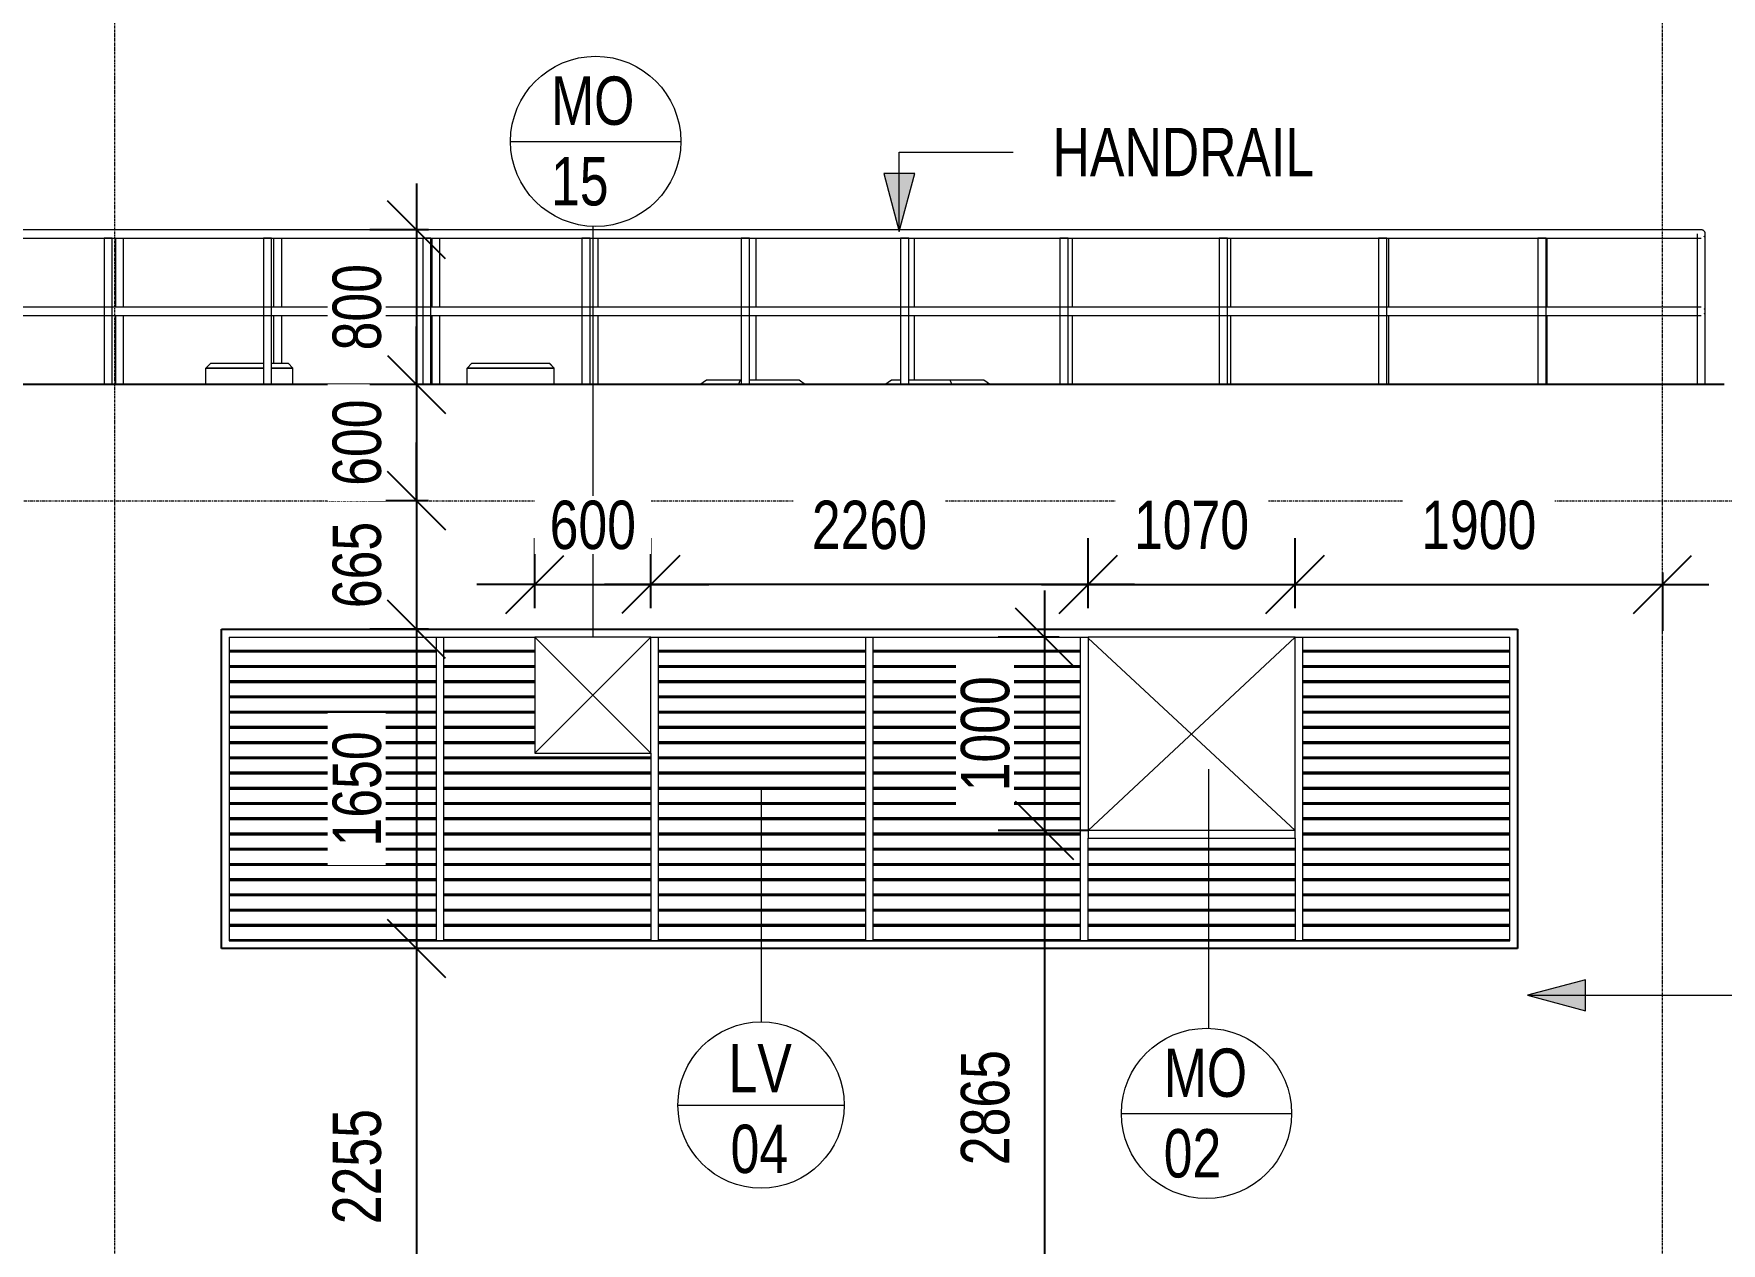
# Model space of a CAD drawing. Header units: millimetres. Extents: x -29259 to 87313, y -139821 to 46728.
# Drawn here: x 39629 to 48352, y -108752 to -102500 of the extents above; entities that cross this region are included whole.
import ezdxf

# ---------------------------------------------------------------- set-up
doc = ezdxf.new("R2010")
doc.units = ezdxf.units.MM
doc.linetypes.add('Centre', pattern=[31.75, 6.35, -4.7625, 15.875, -4.7625])
doc.linetypes.add('Grid Line', pattern=[22.225, 12.7, -3.175, 3.175, -3.175])
for name, color, linetype, lineweight in [('A-ANNO-DIMS', 211, 'Continuous', 9), ('A-DETL-THIN', 151, 'Continuous', 9), ('A-FLOR-HRAL', 11, 'Continuous', 9), ('A-FLOR-LEVL', 51, 'Continuous', 9), ('A-GLAZ', 151, 'Continuous', 9), ('A-GLAZ-IDEN', 152, 'Continuous', 9), ('A-WALL', 113, 'Continuous', 18), ('G-ANNO-TEXT', 231, 'Continuous', 9), ('S-COLS', 52, 'Continuous', 18), ('S-GRID', 8, 'Continuous', 9)]:
    doc.layers.add(name, color=color, linetype=linetype, lineweight=lineweight)
doc.styles.add('Century Gothic_1', font='GOTHIC.TTF', dxfattribs={"width": 0.8, "height": 250})
doc.styles.add('Century Gothic_2', font='GOTHIC.TTF', dxfattribs={"width": 0.8, "height": 300})
doc.dimstyles.new('Diagonal_-_2_5mm_Century_Gothic', dxfattribs={"dimscale": 304.8, "dimtxt": 261.042067, "dimasz": 0.984252, "dimexe": 0.787402, "dimexo": 0.492126, "dimgap": 0.574147, "dimtad": 1, "dimdec": 0, "dimzin": 0, "dimdsep": 46, "dimtxsty": 'Century Gothic_1', "dimblk1": 'OBLIQUE', "dimblk2": 'OBLIQUE', "dimsah": 1, "dimcen": 0.09, "dimdle": 0.787402, "dimazin": 0, "dimtfac": 1, "dimtdec": 4, "dimtix": 1, "dimtmove": 0, "dimatfit": 3, "dimfxl": 1, "dimtvp": 1, "dimtfill": 1, "dimtolj": 1, "dimtzin": 0, "dimarcsym": 2})

# ---------------------------------------------------------------- blocks, each defined once
blk = doc.blocks.new('Structural Columns 1 - Structural Columns 2-1277846-SOUTH FACADE')
at = {"layer": 'S-COLS', "color": 250, "lineweight": 9}
blk.add_line((8270.4, 13485), (8245.4, 13510), dxfattribs=at)
blk = doc.blocks.new('Structural Columns 2 - Structural Columns 2-1278073-SOUTH FACADE')
at = {"layer": 'S-COLS', "color": 250, "lineweight": 9}
for p, q in [((7820, 13485), (7845, 13510)), ((8270, 13485), (7820, 13485)), ((7845, 13510), (8245, 13510)), ((8270, 13485), (8245, 13510))]:
    blk.add_line(p, q, dxfattribs=at)
blk = doc.blocks.new('Structural Columns 4 - Structural Columns 2-1278091-SOUTH FACADE')
at = {"layer": 'S-COLS', "color": 250, "lineweight": 9}
for p, q in [((6470, 13485), (6495, 13510)), ((6767, 13485), (6470, 13485)), ((6495, 13510), (6767, 13510)), ((6809.2, 13510), (6895, 13510)), ((6920, 13485), (6809.3, 13485)), ((6920, 13485), (6895, 13510))]:
    blk.add_line(p, q, dxfattribs=at)
blk = doc.blocks.new('Structural Columns 6 - Structural Columns 2-1335456-SOUTH FACADE')
at = {"layer": 'S-COLS', "color": 250, "lineweight": 9}
for p, q in [((9023.7, 13400), (9057.9, 13425)), ((9057.9, 13425), (9232.9, 13425)), ((9223.7, 13400), (9232.9, 13425)), ((9232.9, 13425), (9237.6, 13425)), ((9280, 13425), (9536, 13425)), ((9536, 13425), (9570.2, 13400))]:
    blk.add_line(p, q, dxfattribs=at)
blk = doc.blocks.new('Structural Columns 7 - Structural Columns 2-1335564-SOUTH FACADE')
at = {"layer": 'S-COLS', "color": 250, "lineweight": 9}
for p, q in [((9979.8, 13400), (10014, 13425)), ((10014, 13425), (10061.2, 13425)), ((10103.5, 13425), (10317.1, 13425)), ((10317.1, 13425), (10492.1, 13425)), ((10326.3, 13400), (10317.1, 13425)), ((10492.1, 13425), (10526.3, 13400))]:
    blk.add_line(p, q, dxfattribs=at)
blk = doc.blocks.new('Roaster Building_ST_RVT2022_detached_rvt-2-SOUTH FACADE')
at = {"layer": 'S-COLS', "color": 250, "lineweight": 9}
for p, q in [((6470, 13485), (6767, 13485)), ((6470, 13400), (6470, 13485)), ((6809.3, 13485), (6920, 13485)), ((6920, 13400), (6920, 13485)), ((7820, 13485), (8270, 13485)), ((7820, 13400), (7820, 13485)), ((8270, 13400), (8270, 13485))]:
    blk.add_line(p, q, dxfattribs=at)
for name in ['Structural Columns 4 - Structural Columns 2-1278091-SOUTH FACADE', 'Structural Columns 2 - Structural Columns 2-1278073-SOUTH FACADE', 'Structural Columns 1 - Structural Columns 2-1277846-SOUTH FACADE', 'Structural Columns 6 - Structural Columns 2-1335456-SOUTH FACADE', 'Structural Columns 7 - Structural Columns 2-1335564-SOUTH FACADE']:
    blk.add_blockref(name, (0, 0), dxfattribs=at)
blk = doc.blocks.new('LTTS_Louver_6700x1000 mm - LTTS_Louver_6700x2200 mm-981991-SOUTH FACADE')
at = {"layer": 'A-GLAZ'}
for p, q in [((6590, 12095), (6590, 10525)), ((6590, 12095), (8170, 12095)), ((7660, 12095), (7700, 12095)), ((7660, 12095), (7660, 10525)), ((7700, 10525), (7700, 12095)), ((8770, 12095), (8810, 12095)), ((8770, 12095), (11030, 12095)), ((8810, 10525), (8810, 12095)), ((9880, 12095), (9920, 12095)), ((9880, 12095), (9880, 10525)), ((9920, 10525), (9920, 12095)), ((10990, 12095), (11030, 12095)), ((10990, 12095), (10990, 10525)), ((12100, 12095), (12140, 12095)), ((12100, 12095), (13210, 12095)), ((12140, 10525), (12140, 12095)), ((13210, 10525), (13210, 12095)), ((7660, 12025.7), (6590, 12025.7)), ((7660, 12020.7), (6590, 12020.7)), ((7660, 12016.3), (6590, 12016.3)), ((8170, 12025.7), (7700, 12025.7)), ((8170, 12020.7), (7700, 12020.7)), ((8170, 12016.3), (7700, 12016.3)), ((9880, 12025.7), (8810, 12025.7)), ((9880, 12020.7), (8810, 12020.7)), ((9880, 12016.3), (8810, 12016.3)), ((10990, 12025.7), (9920, 12025.7)), ((10990, 12020.7), (9920, 12020.7)), ((10990, 12016.3), (9920, 12016.3)), ((13210, 12025.7), (12140, 12025.7)), ((13210, 12020.7), (12140, 12020.7)), ((13210, 12016.3), (12140, 12016.3)), ((7660, 11947), (6590, 11947)), ((7660, 11942), (6590, 11942)), ((7660, 11937.6), (6590, 11937.6)), ((7660, 11868.3), (6590, 11868.3)), ((8170, 11947), (7700, 11947)), ((8170, 11942), (7700, 11942)), ((8170, 11937.6), (7700, 11937.6)), ((8170, 11868.3), (7700, 11868.3)), ((9880, 11947), (8810, 11947)), ((9880, 11942), (8810, 11942)), ((9880, 11937.6), (8810, 11937.6)), ((9880, 11868.3), (8810, 11868.3)), ((10990, 11947), (9920, 11947)), ((10990, 11942), (9920, 11942)), ((10990, 11937.6), (9920, 11937.6)), ((10990, 11868.3), (9920, 11868.3)), ((13210, 11947), (12140, 11947)), ((13210, 11942), (12140, 11942)), ((13210, 11937.6), (12140, 11937.6)), ((13210, 11868.3), (12140, 11868.3)), ((7660, 11863.3), (6590, 11863.3)), ((7660, 11858.8), (6590, 11858.8)), ((7660, 11789.6), (6590, 11789.6)), ((7660, 11784.6), (6590, 11784.6)), ((7660, 11780.1), (6590, 11780.1)), ((8170, 11863.3), (7700, 11863.3)), ((8170, 11858.8), (7700, 11858.8)), ((8170, 11789.6), (7700, 11789.6)), ((8170, 11784.6), (7700, 11784.6)), ((8170, 11780.1), (7700, 11780.1)), ((9880, 11863.3), (8810, 11863.3)), ((9880, 11858.8), (8810, 11858.8)), ((9880, 11789.6), (8810, 11789.6)), ((9880, 11784.6), (8810, 11784.6)), ((9880, 11780.1), (8810, 11780.1)), ((10990, 11863.3), (9920, 11863.3)), ((10990, 11858.8), (9920, 11858.8)), ((10990, 11789.6), (9920, 11789.6)), ((10990, 11784.6), (9920, 11784.6)), ((10990, 11780.1), (9920, 11780.1)), ((13210, 11863.3), (12140, 11863.3)), ((13210, 11858.8), (12140, 11858.8)), ((13210, 11789.6), (12140, 11789.6)), ((13210, 11784.6), (12140, 11784.6)), ((13210, 11780.1), (12140, 11780.1)), ((7660, 11710.8), (6590, 11710.8)), ((7660, 11705.8), (6590, 11705.8)), ((7660, 11701.4), (6590, 11701.4)), ((8170, 11710.8), (7700, 11710.8)), ((8170, 11705.8), (7700, 11705.8)), ((8170, 11701.4), (7700, 11701.4)), ((9880, 11710.8), (8810, 11710.8)), ((9880, 11705.8), (8810, 11705.8)), ((9880, 11701.4), (8810, 11701.4)), ((10990, 11710.8), (9920, 11710.8)), ((10990, 11705.8), (9920, 11705.8)), ((10990, 11701.4), (9920, 11701.4)), ((13210, 11710.8), (12140, 11710.8)), ((13210, 11705.8), (12140, 11705.8)), ((13210, 11701.4), (12140, 11701.4)), ((7660, 11632.1), (6590, 11632.1)), ((7660, 11627.1), (6590, 11627.1)), ((7660, 11622.7), (6590, 11622.7)), ((8170, 11632.1), (7700, 11632.1)), ((8170, 11627.1), (7700, 11627.1)), ((8170, 11622.7), (7700, 11622.7)), ((9880, 11632.1), (8810, 11632.1)), ((9880, 11627.1), (8810, 11627.1)), ((9880, 11622.7), (8810, 11622.7)), ((10990, 11632.1), (9920, 11632.1)), ((10990, 11627.1), (9920, 11627.1)), ((10990, 11622.7), (9920, 11622.7)), ((13210, 11632.1), (12140, 11632.1)), ((13210, 11627.1), (12140, 11627.1)), ((13210, 11622.7), (12140, 11622.7)), ((7660, 11553.4), (6590, 11553.4)), ((7660, 11548.4), (6590, 11548.4)), ((7660, 11543.9), (6590, 11543.9)), ((8170, 11553.4), (7700, 11553.4)), ((8170, 11548.4), (7700, 11548.4)), ((8170, 11543.9), (7700, 11543.9)), ((9880, 11553.4), (8810, 11553.4)), ((9880, 11548.4), (8810, 11548.4)), ((9880, 11543.9), (8810, 11543.9)), ((10990, 11553.4), (9920, 11553.4)), ((10990, 11548.4), (9920, 11548.4)), ((10990, 11543.9), (9920, 11543.9)), ((13210, 11553.4), (12140, 11553.4)), ((13210, 11548.4), (12140, 11548.4)), ((13210, 11543.9), (12140, 11543.9)), ((7660, 11474.7), (6590, 11474.7)), ((7660, 11469.7), (6590, 11469.7)), ((7660, 11465.2), (6590, 11465.2)), ((8770, 11474.7), (7700, 11474.7)), ((8770, 11469.7), (7700, 11469.7)), ((8770, 11465.2), (7700, 11465.2)), ((8770, 11495), (8770, 10525)), ((9880, 11474.7), (8810, 11474.7)), ((9880, 11469.7), (8810, 11469.7)), ((9880, 11465.2), (8810, 11465.2)), ((10990, 11474.7), (9920, 11474.7)), ((10990, 11469.7), (9920, 11469.7)), ((10990, 11465.2), (9920, 11465.2)), ((13210, 11474.7), (12140, 11474.7)), ((13210, 11469.7), (12140, 11469.7)), ((13210, 11465.2), (12140, 11465.2)), ((7660, 11395.9), (6590, 11395.9)), ((7660, 11390.9), (6590, 11390.9)), ((7660, 11386.5), (6590, 11386.5)), ((8770, 11395.9), (7700, 11395.9)), ((8770, 11390.9), (7700, 11390.9)), ((8770, 11386.5), (7700, 11386.5)), ((9880, 11395.9), (8810, 11395.9)), ((9880, 11390.9), (8810, 11390.9)), ((9880, 11386.5), (8810, 11386.5)), ((10990, 11395.9), (9920, 11395.9)), ((10990, 11390.9), (9920, 11390.9)), ((10990, 11386.5), (9920, 11386.5)), ((13210, 11395.9), (12140, 11395.9)), ((13210, 11390.9), (12140, 11390.9)), ((13210, 11386.5), (12140, 11386.5)), ((7660, 11317.2), (6590, 11317.2)), ((7660, 11312.2), (6590, 11312.2)), ((7660, 11307.8), (6590, 11307.8)), ((8770, 11317.2), (7700, 11317.2)), ((8770, 11312.2), (7700, 11312.2)), ((8770, 11307.8), (7700, 11307.8)), ((9880, 11317.2), (8810, 11317.2)), ((9880, 11312.2), (8810, 11312.2)), ((9880, 11307.8), (8810, 11307.8)), ((10990, 11317.2), (9920, 11317.2)), ((10990, 11312.2), (9920, 11312.2)), ((10990, 11307.8), (9920, 11307.8)), ((13210, 11317.2), (12140, 11317.2)), ((13210, 11312.2), (12140, 11312.2)), ((13210, 11307.8), (12140, 11307.8)), ((7660, 11238.5), (6590, 11238.5)), ((7660, 11233.5), (6590, 11233.5)), ((7660, 11229.1), (6590, 11229.1)), ((8770, 11238.5), (7700, 11238.5)), ((8770, 11233.5), (7700, 11233.5)), ((8770, 11229.1), (7700, 11229.1)), ((9880, 11238.5), (8810, 11238.5)), ((9880, 11233.5), (8810, 11233.5)), ((9880, 11229.1), (8810, 11229.1)), ((10990, 11238.5), (9920, 11238.5)), ((10990, 11233.5), (9920, 11233.5)), ((10990, 11229.1), (9920, 11229.1)), ((13210, 11238.5), (12140, 11238.5)), ((13210, 11233.5), (12140, 11233.5)), ((13210, 11229.1), (12140, 11229.1)), ((7660, 11159.8), (6590, 11159.8)), ((7660, 11154.8), (6590, 11154.8)), ((7660, 11150.3), (6590, 11150.3)), ((7660, 11081.1), (6590, 11081.1)), ((8770, 11159.8), (7700, 11159.8)), ((8770, 11154.8), (7700, 11154.8)), ((8770, 11150.3), (7700, 11150.3)), ((8770, 11081.1), (7700, 11081.1)), ((9880, 11159.8), (8810, 11159.8)), ((9880, 11154.8), (8810, 11154.8)), ((9880, 11150.3), (8810, 11150.3)), ((9880, 11081.1), (8810, 11081.1)), ((10990, 11159.8), (9920, 11159.8)), ((10990, 11154.8), (9920, 11154.8)), ((10990, 11150.3), (9920, 11150.3)), ((10990, 11081.1), (9920, 11081.1)), ((13210, 11159.8), (12140, 11159.8)), ((13210, 11154.8), (12140, 11154.8)), ((13210, 11150.3), (12140, 11150.3)), ((13210, 11081.1), (12140, 11081.1)), ((7660, 11076.1), (6590, 11076.1)), ((7660, 11071.6), (6590, 11071.6)), ((7660, 11002.3), (6590, 11002.3)), ((7660, 10997.3), (6590, 10997.3)), ((7660, 10992.9), (6590, 10992.9)), ((8770, 11076.1), (7700, 11076.1)), ((8770, 11071.6), (7700, 11071.6)), ((8770, 11002.3), (7700, 11002.3)), ((8770, 10997.3), (7700, 10997.3)), ((8770, 10992.9), (7700, 10992.9)), ((9880, 11076.1), (8810, 11076.1)), ((9880, 11071.6), (8810, 11071.6)), ((9880, 11002.3), (8810, 11002.3)), ((9880, 10997.3), (8810, 10997.3)), ((9880, 10992.9), (8810, 10992.9)), ((10990, 11076.1), (9920, 11076.1)), ((10990, 11071.6), (9920, 11071.6)), ((10990, 11002.3), (9920, 11002.3)), ((10990, 10997.3), (9920, 10997.3)), ((10990, 10992.9), (9920, 10992.9)), ((11030, 10525), (11030, 11055)), ((12100, 11002.3), (11030, 11002.3)), ((12100, 10997.3), (11030, 10997.3)), ((12100, 10992.9), (11030, 10992.9)), ((12100, 11055), (12100, 10525)), ((13210, 11076.1), (12140, 11076.1)), ((13210, 11071.6), (12140, 11071.6)), ((13210, 11002.3), (12140, 11002.3)), ((13210, 10997.3), (12140, 10997.3)), ((13210, 10992.9), (12140, 10992.9)), ((7660, 10923.6), (6590, 10923.6)), ((7660, 10918.6), (6590, 10918.6)), ((7660, 10914.2), (6590, 10914.2)), ((8770, 10923.6), (7700, 10923.6)), ((8770, 10918.6), (7700, 10918.6)), ((8770, 10914.2), (7700, 10914.2)), ((9880, 10923.6), (8810, 10923.6)), ((9880, 10918.6), (8810, 10918.6)), ((9880, 10914.2), (8810, 10914.2)), ((10990, 10923.6), (9920, 10923.6)), ((10990, 10918.6), (9920, 10918.6)), ((10990, 10914.2), (9920, 10914.2)), ((12100, 10923.6), (11030, 10923.6)), ((12100, 10918.6), (11030, 10918.6)), ((12100, 10914.2), (11030, 10914.2)), ((13210, 10923.6), (12140, 10923.6)), ((13210, 10918.6), (12140, 10918.6)), ((13210, 10914.2), (12140, 10914.2)), ((7660, 10844.9), (6590, 10844.9)), ((7660, 10839.9), (6590, 10839.9)), ((7660, 10835.4), (6590, 10835.4)), ((8770, 10844.9), (7700, 10844.9)), ((8770, 10839.9), (7700, 10839.9)), ((8770, 10835.4), (7700, 10835.4)), ((9880, 10844.9), (8810, 10844.9)), ((9880, 10839.9), (8810, 10839.9)), ((9880, 10835.4), (8810, 10835.4)), ((10990, 10844.9), (9920, 10844.9)), ((10990, 10839.9), (9920, 10839.9)), ((10990, 10835.4), (9920, 10835.4)), ((12100, 10844.9), (11030, 10844.9)), ((12100, 10839.9), (11030, 10839.9)), ((12100, 10835.4), (11030, 10835.4)), ((13210, 10844.9), (12140, 10844.9)), ((13210, 10839.9), (12140, 10839.9)), ((13210, 10835.4), (12140, 10835.4)), ((7660, 10766.2), (6590, 10766.2)), ((7660, 10761.2), (6590, 10761.2)), ((7660, 10756.7), (6590, 10756.7)), ((8770, 10766.2), (7700, 10766.2)), ((8770, 10761.2), (7700, 10761.2)), ((8770, 10756.7), (7700, 10756.7)), ((9880, 10766.2), (8810, 10766.2)), ((9880, 10761.2), (8810, 10761.2)), ((9880, 10756.7), (8810, 10756.7)), ((10990, 10766.2), (9920, 10766.2)), ((10990, 10761.2), (9920, 10761.2)), ((10990, 10756.7), (9920, 10756.7)), ((12100, 10766.2), (11030, 10766.2)), ((12100, 10761.2), (11030, 10761.2)), ((12100, 10756.7), (11030, 10756.7)), ((13210, 10766.2), (12140, 10766.2)), ((13210, 10761.2), (12140, 10761.2)), ((13210, 10756.7), (12140, 10756.7)), ((7660, 10687.4), (6590, 10687.4)), ((7660, 10682.4), (6590, 10682.4)), ((7660, 10678), (6590, 10678)), ((8770, 10687.4), (7700, 10687.4)), ((8770, 10682.4), (7700, 10682.4)), ((8770, 10678), (7700, 10678)), ((9880, 10687.4), (8810, 10687.4)), ((9880, 10682.4), (8810, 10682.4)), ((9880, 10678), (8810, 10678)), ((10990, 10687.4), (9920, 10687.4)), ((10990, 10682.4), (9920, 10682.4)), ((10990, 10678), (9920, 10678)), ((12100, 10687.4), (11030, 10687.4)), ((12100, 10682.4), (11030, 10682.4)), ((12100, 10678), (11030, 10678)), ((13210, 10687.4), (12140, 10687.4)), ((13210, 10682.4), (12140, 10682.4)), ((13210, 10678), (12140, 10678)), ((7660, 10608.7), (6590, 10608.7)), ((7660, 10603.7), (6590, 10603.7)), ((7660, 10599.3), (6590, 10599.3)), ((8770, 10608.7), (7700, 10608.7)), ((8770, 10603.7), (7700, 10603.7)), ((8770, 10599.3), (7700, 10599.3)), ((9880, 10608.7), (8810, 10608.7)), ((9880, 10603.7), (8810, 10603.7)), ((9880, 10599.3), (8810, 10599.3)), ((10990, 10608.7), (9920, 10608.7)), ((10990, 10603.7), (9920, 10603.7)), ((10990, 10599.3), (9920, 10599.3)), ((12100, 10608.7), (11030, 10608.7)), ((12100, 10603.7), (11030, 10603.7)), ((12100, 10599.3), (11030, 10599.3)), ((13210, 10608.7), (12140, 10608.7)), ((13210, 10603.7), (12140, 10603.7)), ((13210, 10599.3), (12140, 10599.3)), ((7660, 10530), (6590, 10530)), ((6590, 10525), (13210, 10525)), ((7700, 10525), (7660, 10525)), ((8770, 10530), (7700, 10530)), ((8810, 10525), (8770, 10525)), ((9880, 10530), (8810, 10530)), ((9920, 10525), (9880, 10525)), ((10990, 10530), (9920, 10530)), ((11030, 10525), (10990, 10525)), ((12100, 10530), (11030, 10530)), ((12140, 10525), (12100, 10525)), ((13210, 10530), (12140, 10530))]:
    blk.add_line(p, q, dxfattribs=at)
blk = doc.blocks.new('Railing - 42_4-899832-SOUTH FACADE')
at = {"layer": 'A-FLOR-HRAL'}
for p, q in [((13355.3, 14157.6), (13355.3, 13400)), ((13376.5, 14157.6), (13355.3, 14157.6)), ((13397.7, 14157.6), (13376.5, 14157.6)), ((13397.7, 13400), (13397.7, 14157.6))]:
    blk.add_line(p, q, dxfattribs=at)
blk = doc.blocks.new('Railing - Dia 42_4mm-899830-SOUTH FACADE')
at = {"layer": 'A-FLOR-HRAL'}
for p, q in [((14178.8, 14178.8), (14178.8, 13400.2)), ((14221.2, 13400.2), (14221.2, 14178.8))]:
    blk.add_line(p, q, dxfattribs=at)
blk = doc.blocks.new('Railing - Railing-893118-SOUTH FACADE')
at = {"layer": 'A-FLOR-HRAL'}
for p, q in [((14200, 13800), (200, 13800)), ((200, 13757.6), (14200, 13757.6))]:
    blk.add_line(p, q, dxfattribs=at)
for points, knots in [([(14221.2, 13778.8), (14221.2, 13780.7), (14220.8, 13783.4), (14219.6, 13786.9), (14218.4, 13789.4), (14217.1, 13791.4), (14215.9, 13792.8), (14215.3, 13793.5), (14215, 13793.8)], [0, 0, 0, 0, 0.0833333, 0.125, 0.1666667, 0.2083333, 0.2291667, 0.25, 0.25, 0.25, 0.25]), ([(14215, 13763.8), (14215.3, 13764.1), (14215.9, 13764.8), (14217.1, 13766.2), (14218.4, 13768.2), (14219.6, 13770.7), (14220.8, 13774.2), (14221.2, 13776.9), (14221.2, 13778.8)], [0.75, 0.75, 0.75, 0.75, 0.7708333, 0.7916667, 0.8333333, 0.875, 0.9166667, 1, 1, 1, 1])]:
    blk.add_open_spline(points, degree=3, knots=knots, dxfattribs=at)
for name, p in [('Railing - 42_4-899832-SOUTH FACADE', (-7411.8, 0)), ('Railing - 42_4-899832-SOUTH FACADE', (-6588.2, 0)), ('Railing - 42_4-899832-SOUTH FACADE', (-5764.7, 0)), ('Railing - 42_4-899832-SOUTH FACADE', (-4941.2, 0)), ('Railing - 42_4-899832-SOUTH FACADE', (-4117.6, 0)), ('Railing - 42_4-899832-SOUTH FACADE', (-3294.1, 0)), ('Railing - 42_4-899832-SOUTH FACADE', (-2470.6, 0)), ('Railing - 42_4-899832-SOUTH FACADE', (-1647.1, 0)), ('Railing - 42_4-899832-SOUTH FACADE', (-823.5, 0)), ('Railing - 42_4-899832-SOUTH FACADE', (0, 0)), ('Railing - Dia 42_4mm-899830-SOUTH FACADE', (0, 0))]:
    blk.add_blockref(name, p)
blk = doc.blocks.new('Top Rail Type - Top Rail_Internal_-893323-SOUTH FACADE')
at = {"layer": 'A-FLOR-HRAL'}
for p, q in [((14200, 14200), (200, 14200)), ((200, 14157.6), (14200, 14157.6))]:
    blk.add_line(p, q, dxfattribs=at)
for points, knots in [([(14221.2, 14178.8), (14221.2, 14180.7), (14220.8, 14183.4), (14219.6, 14186.9), (14218.4, 14189.4), (14217.1, 14191.4), (14215.9, 14192.8), (14214.7, 14194.1), (14212.9, 14195.7), (14211, 14197), (14209.4, 14197.8), (14208.1, 14198.4), (14206.8, 14198.9), (14205.5, 14199.3), (14204.1, 14199.6), (14202.8, 14199.8), (14201.4, 14200), (14200.5, 14200), (14200, 14200)], [0, 0, 0, 0, 0.0833333, 0.125, 0.1666667, 0.2083333, 0.2291667, 0.25, 0.2916667, 0.3333333, 0.3541667, 0.375, 0.3958333, 0.4166667, 0.4375, 0.4583333, 0.4791667, 0.5, 0.5, 0.5, 0.5]), ([(14215, 14163.8), (14215.3, 14164.1), (14215.9, 14164.8), (14217.1, 14166.2), (14218.4, 14168.2), (14219.6, 14170.7), (14220.8, 14174.2), (14221.2, 14176.9), (14221.2, 14178.8)], [0.75, 0.75, 0.75, 0.75, 0.7708333, 0.7916667, 0.8333333, 0.875, 0.9166667, 1, 1, 1, 1])]:
    blk.add_open_spline(points, degree=3, knots=knots, dxfattribs=at)
blk = doc.blocks.new('Railing - 42_4-V33-SOUTH FACADE')
at = {"layer": 'A-FLOR-HRAL'}
for p, q in [((13403.6, 13800), (13403.6, 14157.6)), ((13403.6, 13400), (13403.6, 13757.6))]:
    blk.add_line(p, q, dxfattribs=at)
blk = doc.blocks.new('Railing - 42_4-V34-SOUTH FACADE')
at = {"layer": 'A-FLOR-HRAL'}
for p, q in [((12585.9, 13799.9), (12585.9, 14157.6)), ((12585.9, 13400), (12585.9, 13757.7))]:
    blk.add_line(p, q, dxfattribs=at)
blk = doc.blocks.new('Railing - 42_4-V35-SOUTH FACADE')
at = {"layer": 'A-FLOR-HRAL'}
for p, q in [((11768.3, 13799.9), (11768.3, 14157.6)), ((11768.3, 13400), (11768.3, 13757.7))]:
    blk.add_line(p, q, dxfattribs=at)
blk = doc.blocks.new('Railing - 42_4-V36-SOUTH FACADE')
at = {"layer": 'A-FLOR-HRAL'}
for p, q in [((10950.6, 13799.8), (10950.6, 14157.6)), ((10950.6, 13400), (10950.6, 13757.8))]:
    blk.add_line(p, q, dxfattribs=at)
blk = doc.blocks.new('Railing - 42_4-V37-SOUTH FACADE')
at = {"layer": 'A-FLOR-HRAL'}
for p, q in [((10133, 13799.8), (10133, 14157.6)), ((10133, 13425), (10133, 13757.8))]:
    blk.add_line(p, q, dxfattribs=at)
blk = doc.blocks.new('Railing - 42_4-V38-SOUTH FACADE')
at = {"layer": 'A-FLOR-HRAL'}
for p, q in [((9315.3, 13800), (9315.3, 14157.6)), ((9315.3, 13425), (9315.3, 13757.6))]:
    blk.add_line(p, q, dxfattribs=at)
blk = doc.blocks.new('Railing - 42_4-V39-SOUTH FACADE')
at = {"layer": 'A-FLOR-HRAL'}
for p, q in [((8497.7, 13800), (8497.7, 14157.6)), ((8497.7, 13400), (8497.7, 13757.6))]:
    blk.add_line(p, q, dxfattribs=at)
blk = doc.blocks.new('Railing - 42_4-V40-SOUTH FACADE')
at = {"layer": 'A-FLOR-HRAL'}
for p, q in [((7637.6, 14157.6), (7637.6, 13800)), ((7680, 13800), (7680, 14157.6)), ((7637.6, 13757.6), (7637.6, 13400)), ((7680, 13400), (7680, 13757.6))]:
    blk.add_line(p, q, dxfattribs=at)
blk = doc.blocks.new('Railing - 42_4-V41-SOUTH FACADE')
at = {"layer": 'A-FLOR-HRAL'}
for p, q in [((6820, 14157.6), (6820, 13800)), ((6862.4, 13800), (6862.4, 14157.6)), ((6820, 13757.6), (6820, 13510)), ((6862.4, 13510), (6862.4, 13757.6))]:
    blk.add_line(p, q, dxfattribs=at)
blk = doc.blocks.new('Railing - Railing-906723-SOUTH FACADE')
for name, p in [('Railing - 42_4-V40-SOUTH FACADE', (-1635.3, 0)), ('Railing - 42_4-V41-SOUTH FACADE', (0, 0)), ('Railing - 42_4-V40-SOUTH FACADE', (0, 0)), ('Railing - 42_4-V39-SOUTH FACADE', (0, 0)), ('Railing - 42_4-V38-SOUTH FACADE', (0, 0)), ('Railing - 42_4-V37-SOUTH FACADE', (0, 0)), ('Railing - 42_4-V36-SOUTH FACADE', (0, 0)), ('Railing - 42_4-V35-SOUTH FACADE', (0, 0)), ('Railing - 42_4-V34-SOUTH FACADE', (0, 0)), ('Railing - 42_4-V33-SOUTH FACADE', (0, 0))]:
    blk.add_blockref(name, p)
blk = doc.blocks.new('_Oblique')
at = {"color": 0, "linetype": 'ByBlock', "lineweight": -2}
blk.add_line((-0.5, -0.5), (0.5, 0.5), dxfattribs=at)
blk = doc.blocks.new('*D1163')
at = {"layer": 'A-ANNO-DIMS', "color": 0, "lineweight": -2, "transparency": 16777216}
for p, q in [((41606.5, -104913.4), (41606.5, -104613.4)), ((41668.6, -104913.4), (41366.5, -104913.4)), ((41606.5, -104913.4), (41606.5, -105578.4)), ((41668.6, -105578.4), (41366.5, -105578.4)), ((41606.5, -105578.4), (41606.5, -105878.4))]:
    blk.add_line(p, q, dxfattribs=at)
at = {"layer": 'Defpoints', "color": 0, "transparency": 16777216}
for p in [(41818.6, -104913.4), (41606.5, -105578.4), (41818.6, -105578.4)]:
    blk.add_point(p, dxfattribs=at)
at = {"layer": 'A-ANNO-DIMS', "color": 0, "lineweight": -2, "transparency": 16777216, "xscale": 299.9999999999999, "yscale": 299.9999999999999, "zscale": 299.9999999999999}
for p, rotation in [((41606.5, -104913.4), 270), ((41606.5, -105578.4), 90)]:
    blk.add_blockref('_Oblique', p, dxfattribs=dict(at, rotation=rotation))
at = {"layer": 'A-ANNO-DIMS', "color": 0, "transparency": 16777216, "insert": (41300.2, -105245.9), "char_height": 250, "width": 551.918, "attachment_point": 5, "rotation": 90, "style": 'Century Gothic_1', "bg_fill": 3, "box_fill_scale": 1.1, "bg_fill_color": 256, "bg_fill_true_color": 13158600, "bg_fill_transparency": 0}
blk.add_mtext('\\A1;665', dxfattribs=at)
blk = doc.blocks.new('*D1164')
at = {"layer": 'A-ANNO-DIMS', "color": 0, "lineweight": -2, "transparency": 16777216}
for p, q in [((41606.5, -105338.4), (41606.5, -107468.4)), ((41668.6, -105578.4), (41366.5, -105578.4)), ((41668.6, -107228.4), (41366.5, -107228.4))]:
    blk.add_line(p, q, dxfattribs=at)
at = {"layer": 'Defpoints', "color": 0, "transparency": 16777216}
for p in [(41818.6, -105578.4), (41606.5, -107228.4), (41818.6, -107228.4)]:
    blk.add_point(p, dxfattribs=at)
at = {"layer": 'A-ANNO-DIMS', "color": 0, "lineweight": -2, "transparency": 16777216, "xscale": 299.9999999999999, "yscale": 299.9999999999999, "zscale": 299.9999999999999}
for p, rotation in [((41606.5, -105578.4), 90), ((41606.5, -107228.4), 270)]:
    blk.add_blockref('_Oblique', p, dxfattribs=dict(at, rotation=rotation))
at = {"layer": 'A-ANNO-DIMS', "color": 0, "transparency": 16777216, "insert": (41300.2, -106403.4), "char_height": 250, "width": 735.89, "attachment_point": 5, "rotation": 90, "style": 'Century Gothic_1', "bg_fill": 3, "box_fill_scale": 1.1, "bg_fill_color": 256, "bg_fill_true_color": 13158600, "bg_fill_transparency": 0}
blk.add_mtext('\\A1;1650', dxfattribs=at)
blk = doc.blocks.new('*D1165')
at = {"layer": 'A-ANNO-DIMS', "color": 0, "lineweight": -2, "transparency": 16777216}
for p, q in [((41606.5, -106988.4), (41606.5, -109723.4)), ((41668.6, -107228.4), (41366.5, -107228.4)), ((41668.6, -109483.4), (41366.5, -109483.4))]:
    blk.add_line(p, q, dxfattribs=at)
at = {"layer": 'Defpoints', "color": 0, "transparency": 16777216}
for p in [(41818.6, -107228.4), (41606.5, -109483.4), (41818.6, -109483.4)]:
    blk.add_point(p, dxfattribs=at)
at = {"layer": 'A-ANNO-DIMS', "color": 0, "lineweight": -2, "transparency": 16777216, "xscale": 299.9999999999999, "yscale": 299.9999999999999, "zscale": 299.9999999999999}
for p, rotation in [((41606.5, -107228.4), 90), ((41606.5, -109483.4), 270)]:
    blk.add_blockref('_Oblique', p, dxfattribs=dict(at, rotation=rotation))
at = {"layer": 'A-ANNO-DIMS', "color": 0, "transparency": 16777216, "insert": (41300.2, -108355.9), "char_height": 250, "width": 735.89, "attachment_point": 5, "rotation": 90, "style": 'Century Gothic_1', "bg_fill": 3, "box_fill_scale": 1.1, "bg_fill_color": 256, "bg_fill_true_color": 13158600, "bg_fill_transparency": 0}
blk.add_mtext('\\A1;2255', dxfattribs=at)
blk = doc.blocks.new('*D1174')
at = {"layer": 'A-ANNO-DIMS', "color": 0, "lineweight": -2, "transparency": 16777216}
for p, q in [((44854.4, -106378.4), (44854.4, -109723.4)), ((45081.3, -106618.4), (44614.4, -106618.4)), ((44916.5, -109483.4), (44614.4, -109483.4))]:
    blk.add_line(p, q, dxfattribs=at)
at = {"layer": 'Defpoints', "color": 0, "transparency": 16777216}
for p in [(45231.3, -106618.4), (44854.4, -109483.4), (45066.5, -109483.4)]:
    blk.add_point(p, dxfattribs=at)
at = {"layer": 'A-ANNO-DIMS', "color": 0, "lineweight": -2, "transparency": 16777216, "xscale": 299.9999999999999, "yscale": 299.9999999999999, "zscale": 299.9999999999999}
for p, rotation in [((44854.4, -106618.4), 90), ((44854.4, -109483.4), 270)]:
    blk.add_blockref('_Oblique', p, dxfattribs=dict(at, rotation=rotation))
at = {"layer": 'A-ANNO-DIMS', "color": 0, "transparency": 16777216, "insert": (44548.1, -108050.9), "char_height": 250, "width": 735.89, "attachment_point": 5, "rotation": 90, "style": 'Century Gothic_1', "bg_fill": 3, "box_fill_scale": 1.1, "bg_fill_color": 256, "bg_fill_true_color": 13158600, "bg_fill_transparency": 0}
blk.add_mtext('\\A1;2865', dxfattribs=at)
blk = doc.blocks.new('*D1181')
at = {"layer": 'A-ANNO-DIMS', "color": 0, "lineweight": -2, "transparency": 16777216}
for p, q in [((44854.4, -105378.4), (44854.4, -106858.4)), ((44928.6, -105618.4), (44614.4, -105618.4)), ((44928.6, -106618.4), (44614.4, -106618.4))]:
    blk.add_line(p, q, dxfattribs=at)
at = {"layer": 'Defpoints', "color": 0, "transparency": 16777216}
for p in [(45078.6, -105618.4), (44854.4, -106618.4), (45078.6, -106618.4)]:
    blk.add_point(p, dxfattribs=at)
at = {"layer": 'A-ANNO-DIMS', "color": 0, "lineweight": -2, "transparency": 16777216, "xscale": 299.9999999999999, "yscale": 299.9999999999999, "zscale": 299.9999999999999}
for p, rotation in [((44854.4, -105618.4), 90), ((44854.4, -106618.4), 270)]:
    blk.add_blockref('_Oblique', p, dxfattribs=dict(at, rotation=rotation))
at = {"layer": 'A-ANNO-DIMS', "color": 0, "transparency": 16777216, "insert": (44548.1, -106118.4), "char_height": 250, "width": 735.89, "attachment_point": 5, "rotation": 90, "style": 'Century Gothic_1', "bg_fill": 3, "box_fill_scale": 1.1, "bg_fill_color": 256, "bg_fill_true_color": 13158600, "bg_fill_transparency": 0}
blk.add_mtext('\\A1;1000', dxfattribs=at)
blk = doc.blocks.new('LTTS_A1_WINDOW TAG - LTTS_A1_WINDOW TAG-803410-SOUTH FACADE')
at = {"layer": 'A-GLAZ-IDEN'}
blk.add_line((12859, 3990), (13719, 3990), dxfattribs=at)
blk.add_circle((13289, 3990), 430, dxfattribs=at)
blk = doc.blocks.new('*D1201')
at = {"layer": 'A-ANNO-DIMS', "color": 0, "lineweight": -2, "transparency": 16777216}
for p, q in [((41606.5, -104313.4), (41606.5, -104013.4)), ((41668.6, -104313.4), (41366.5, -104313.4)), ((41606.5, -104313.4), (41606.5, -104913.4)), ((41668.6, -104913.4), (41366.5, -104913.4)), ((41606.5, -104913.4), (41606.5, -105213.4))]:
    blk.add_line(p, q, dxfattribs=at)
at = {"layer": 'Defpoints', "color": 0, "transparency": 16777216}
for p in [(41818.6, -104313.4), (41606.5, -104913.4), (41818.6, -104913.4)]:
    blk.add_point(p, dxfattribs=at)
at = {"layer": 'A-ANNO-DIMS', "color": 0, "lineweight": -2, "transparency": 16777216, "xscale": 299.9999999999999, "yscale": 299.9999999999999, "zscale": 299.9999999999999}
for p, rotation in [((41606.5, -104313.4), 270), ((41606.5, -104913.4), 90)]:
    blk.add_blockref('_Oblique', p, dxfattribs=dict(at, rotation=rotation))
at = {"layer": 'A-ANNO-DIMS', "color": 0, "transparency": 16777216, "insert": (41300.2, -104613.4), "char_height": 250, "width": 551.918, "attachment_point": 5, "rotation": 90, "style": 'Century Gothic_1', "bg_fill": 3, "box_fill_scale": 1.1, "bg_fill_color": 256, "bg_fill_true_color": 13158600, "bg_fill_transparency": 0}
blk.add_mtext('\\A1;600', dxfattribs=at)
blk = doc.blocks.new('*D1202')
at = {"layer": 'A-ANNO-DIMS', "color": 0, "lineweight": -2, "transparency": 16777216}
for p, q in [((41606.5, -103273.4), (41606.5, -104553.4)), ((41668.6, -103513.4), (41366.5, -103513.4)), ((41668.6, -104313.4), (41366.5, -104313.4))]:
    blk.add_line(p, q, dxfattribs=at)
at = {"layer": 'Defpoints', "color": 0, "transparency": 16777216}
for p in [(41818.6, -103513.4), (41606.5, -104313.4), (41818.6, -104313.4)]:
    blk.add_point(p, dxfattribs=at)
at = {"layer": 'A-ANNO-DIMS', "color": 0, "lineweight": -2, "transparency": 16777216, "xscale": 299.9999999999999, "yscale": 299.9999999999999, "zscale": 299.9999999999999}
for p, rotation in [((41606.5, -103513.4), 90), ((41606.5, -104313.4), 270)]:
    blk.add_blockref('_Oblique', p, dxfattribs=dict(at, rotation=rotation))
at = {"layer": 'A-ANNO-DIMS', "color": 0, "transparency": 16777216, "insert": (41300.2, -103913.4), "char_height": 250, "width": 551.918, "attachment_point": 5, "rotation": 90, "style": 'Century Gothic_1', "bg_fill": 3, "box_fill_scale": 1.1, "bg_fill_color": 256, "bg_fill_true_color": 13158600, "bg_fill_transparency": 0}
blk.add_mtext('\\A1;800', dxfattribs=at)
blk = doc.blocks.new('*D1203')
at = {"layer": 'A-ANNO-DIMS', "color": 0, "lineweight": -2, "transparency": 16777216}
for p, q in [((45078.6, -105468.4), (45078.6, -105106.5)), ((46148.6, -105468.4), (46148.6, -105106.5)), ((44838.6, -105346.5), (46388.6, -105346.5))]:
    blk.add_line(p, q, dxfattribs=at)
at = {"layer": 'Defpoints', "color": 0, "transparency": 16777216}
for p in [(46148.6, -105346.5), (45078.6, -105618.4), (46148.6, -105618.4)]:
    blk.add_point(p, dxfattribs=at)
at = {"layer": 'A-ANNO-DIMS', "color": 0, "lineweight": -2, "transparency": 16777216, "xscale": 299.9999999999999, "yscale": 299.9999999999999, "zscale": 299.9999999999999, "rotation": 180}
blk.add_blockref('_Oblique', (45078.6, -105346.5), dxfattribs=at)
at = {"layer": 'A-ANNO-DIMS', "color": 0, "lineweight": -2, "transparency": 16777216, "xscale": 299.9999999999999, "yscale": 299.9999999999999, "zscale": 299.9999999999999}
blk.add_blockref('_Oblique', (46148.6, -105346.5), dxfattribs=at)
at = {"layer": 'A-ANNO-DIMS', "color": 0, "transparency": 16777216, "insert": (45613.6, -105040.2), "char_height": 250, "width": 735.89, "attachment_point": 5, "style": 'Century Gothic_1', "bg_fill": 3, "box_fill_scale": 1.1, "bg_fill_color": 256, "bg_fill_true_color": 13158600, "bg_fill_transparency": 0}
blk.add_mtext('\\A1;1070', dxfattribs=at)
blk = doc.blocks.new('*D1204')
at = {"layer": 'A-ANNO-DIMS', "color": 0, "lineweight": -2, "transparency": 16777216}
for p, q in [((46148.6, -105468.4), (46148.6, -105106.5)), ((48048.6, -105284.4), (48048.6, -105586.5)), ((45908.6, -105346.5), (48288.6, -105346.5))]:
    blk.add_line(p, q, dxfattribs=at)
at = {"layer": 'Defpoints', "color": 0, "transparency": 16777216}
for p in [(48048.6, -105134.4), (48048.6, -105346.5), (46148.6, -105618.4)]:
    blk.add_point(p, dxfattribs=at)
at = {"layer": 'A-ANNO-DIMS', "color": 0, "lineweight": -2, "transparency": 16777216, "xscale": 299.9999999999999, "yscale": 299.9999999999999, "zscale": 299.9999999999999, "rotation": 180}
blk.add_blockref('_Oblique', (46148.6, -105346.5), dxfattribs=at)
at = {"layer": 'A-ANNO-DIMS', "color": 0, "lineweight": -2, "transparency": 16777216, "xscale": 299.9999999999999, "yscale": 299.9999999999999, "zscale": 299.9999999999999}
blk.add_blockref('_Oblique', (48048.6, -105346.5), dxfattribs=at)
at = {"layer": 'A-ANNO-DIMS', "color": 0, "transparency": 16777216, "insert": (47098.6, -105040.2), "char_height": 250, "width": 735.89, "attachment_point": 5, "style": 'Century Gothic_1', "bg_fill": 3, "box_fill_scale": 1.1, "bg_fill_color": 256, "bg_fill_true_color": 13158600, "bg_fill_transparency": 0}
blk.add_mtext('\\A1;1900', dxfattribs=at)
blk = doc.blocks.new('*D1209')
at = {"layer": 'A-ANNO-DIMS', "color": 0, "lineweight": -2, "transparency": 16777216}
for p, q in [((42818.6, -105468.4), (42818.6, -105106.5)), ((45078.6, -105468.4), (45078.6, -105106.5)), ((45318.6, -105346.5), (42578.6, -105346.5))]:
    blk.add_line(p, q, dxfattribs=at)
at = {"layer": 'Defpoints', "color": 0, "transparency": 16777216}
for p in [(42818.6, -105346.5), (42818.6, -105618.4), (45078.6, -105618.4)]:
    blk.add_point(p, dxfattribs=at)
at = {"layer": 'A-ANNO-DIMS', "color": 0, "lineweight": -2, "transparency": 16777216, "xscale": 299.9999999999999, "yscale": 299.9999999999999, "zscale": 299.9999999999999, "rotation": 180}
blk.add_blockref('_Oblique', (42818.6, -105346.5), dxfattribs=at)
at = {"layer": 'A-ANNO-DIMS', "color": 0, "lineweight": -2, "transparency": 16777216, "xscale": 299.9999999999999, "yscale": 299.9999999999999, "zscale": 299.9999999999999}
blk.add_blockref('_Oblique', (45078.6, -105346.5), dxfattribs=at)
at = {"layer": 'A-ANNO-DIMS', "color": 0, "transparency": 16777216, "insert": (43948.6, -105040.2), "char_height": 250, "width": 735.89, "attachment_point": 5, "style": 'Century Gothic_1', "bg_fill": 3, "box_fill_scale": 1.1, "bg_fill_color": 256, "bg_fill_true_color": 13158600, "bg_fill_transparency": 0}
blk.add_mtext('\\A1;2260', dxfattribs=at)
blk = doc.blocks.new('*D1210')
at = {"layer": 'A-ANNO-DIMS', "color": 0, "lineweight": -2, "transparency": 16777216}
for p, q in [((42218.6, -105468.4), (42218.6, -105106.5)), ((42818.6, -105468.4), (42818.6, -105106.5)), ((42218.6, -105346.5), (41918.6, -105346.5)), ((42218.6, -105346.5), (42818.6, -105346.5)), ((42818.6, -105346.5), (43118.6, -105346.5))]:
    blk.add_line(p, q, dxfattribs=at)
at = {"layer": 'Defpoints', "color": 0, "transparency": 16777216}
for p in [(42818.6, -105346.5), (42218.6, -105618.4), (42818.6, -105618.4)]:
    blk.add_point(p, dxfattribs=at)
at = {"layer": 'A-ANNO-DIMS', "color": 0, "lineweight": -2, "transparency": 16777216, "xscale": 299.9999999999999, "yscale": 299.9999999999999, "zscale": 299.9999999999999}
blk.add_blockref('_Oblique', (42218.6, -105346.5), dxfattribs=at)
at = {"layer": 'A-ANNO-DIMS', "color": 0, "lineweight": -2, "transparency": 16777216, "xscale": 299.9999999999999, "yscale": 299.9999999999999, "zscale": 299.9999999999999, "rotation": 180}
blk.add_blockref('_Oblique', (42818.6, -105346.5), dxfattribs=at)
at = {"layer": 'A-ANNO-DIMS', "color": 0, "transparency": 16777216, "insert": (42518.6, -105040.2), "char_height": 250, "width": 551.918, "attachment_point": 5, "style": 'Century Gothic_1', "bg_fill": 3, "box_fill_scale": 1.1, "bg_fill_color": 256, "bg_fill_true_color": 13158600, "bg_fill_transparency": 0}
blk.add_mtext('\\A1;600', dxfattribs=at)

msp = doc.modelspace()

# ---------------------------------------------------------------- hatches: boundary and pattern name
at = {"layer": 'G-ANNO-TEXT'}
for points in [[(44103, -103522.1), (44183.4, -103222.1), (44022.6, -103222.1)], [(47349.7, -107469.9), (47649.7, -107550.3), (47649.7, -107389.6)]]:
    msp.add_hatch(color=250, dxfattribs=at).paths.add_polyline_path(points)

# ---------------------------------------------------------------- linework, layer by layer
at = {"layer": 'A-DETL-THIN'}
for p, q in [((42093.4, -103055.9), (42973.4, -103055.9)), ((42518.6, -103495.7), (42518.6, -105618.4)), ((42818.6, -105618.4), (42218.6, -105618.4)), ((42218.6, -105618.4), (42218.6, -106218.4)), ((42818.6, -105618.4), (42218.6, -106218.4)), ((42218.6, -105618.4), (42818.6, -106218.4)), ((42818.6, -106218.4), (42818.6, -105618.4)), ((46148.6, -105618.4), (45078.6, -105618.4)), ((45078.6, -105618.4), (45078.6, -106618.4)), ((46148.6, -105618.4), (45078.6, -106618.4)), ((45078.6, -105623.4), (46148.6, -106618.4)), ((46148.6, -106618.4), (46148.6, -105618.4)), ((42218.6, -106218.4), (42818.6, -106218.4)), ((45700.9, -106300.6), (45700.9, -107640.6)), ((46148.6, -106618.4), (45078.6, -106618.4)), ((45078.6, -106618.4), (45078.6, -106658.4)), ((45078.6, -106658.4), (46148.6, -106658.4)), ((46148.6, -106658.4), (46148.6, -106618.4)), ((45250.9, -108080.5), (46130.9, -108080.5))]:
    msp.add_line(p, q, dxfattribs=at)
for centre in [(42533.4, -103056), (45690.9, -108080.5)]:
    msp.add_circle(centre, 440, dxfattribs=at)
at = {"layer": 'A-FLOR-LEVL', "linetype": 'Centre'}
msp.add_line((28961.8, -104913.4), (55885, -104913.4), dxfattribs=at)
at = {"layer": 'A-GLAZ-IDEN'}
msp.add_line((43388.6, -106403.4), (43388.6, -107607.7), dxfattribs=at)
at = {"layer": 'A-WALL', "color": 7, "lineweight": 25}
for p, q in [((48366.6, -104313.4), (34148.6, -104313.4)), ((40598.6, -107228.4), (40598.6, -105578.4)), ((40598.6, -105578.4), (47298.6, -105578.4)), ((47298.6, -105578.4), (47298.6, -107228.4)), ((47298.6, -107228.4), (40598.6, -107228.4))]:
    msp.add_line(p, q, dxfattribs=at)
at = {"layer": 'G-ANNO-TEXT', "color": 250}
for p, q in [((44103, -103111.2), (44692, -103111.2)), ((44103, -103522.1), (44103, -103111.2)), ((44183.4, -103222.1), (44022.6, -103222.1)), ((44022.6, -103222.1), (44103, -103522.1)), ((44103, -103522.1), (44183.4, -103222.1)), ((47649.7, -107389.6), (47349.7, -107469.9)), ((47349.7, -107469.9), (47649.7, -107550.3)), ((47349.7, -107469.9), (56258.8, -107469.9)), ((47649.7, -107550.3), (47649.7, -107389.6))]:
    msp.add_line(p, q, dxfattribs=at)
at = {"layer": 'S-GRID', "linetype": 'Grid Line'}
for p, q in [((40048.6, -120273.2), (40048.6, -98428.8)), ((48048.6, -120273.2), (48048.6, -98428.8))]:
    msp.add_line(p, q, dxfattribs=at)

# ---------------------------------------------------------------- block references
at = {"color": 10, "lineweight": 5}
msp.add_blockref('Roaster Building_ST_RVT2022_detached_rvt-2-SOUTH FACADE', (34048.6, -117713.4), dxfattribs=at)
at = {"layer": 'A-FLOR-HRAL'}
for name in ['Railing - Railing-893118-SOUTH FACADE', 'Top Rail Type - Top Rail_Internal_-893323-SOUTH FACADE', 'Railing - Railing-906723-SOUTH FACADE']:
    msp.add_blockref(name, (34048.6, -117713.4), dxfattribs=at)
at = {"layer": 'A-GLAZ'}
msp.add_blockref('LTTS_Louver_6700x1000 mm - LTTS_Louver_6700x2200 mm-981991-SOUTH FACADE', (34048.6, -117713.4), dxfattribs=at)
at = {"layer": 'A-GLAZ-IDEN'}
msp.add_blockref('LTTS_A1_WINDOW TAG - LTTS_A1_WINDOW TAG-803410-SOUTH FACADE', (30099.6, -112027.7), dxfattribs=at)

# ---------------------------------------------------------------- texts
at = {"layer": 'A-GLAZ-IDEN', "char_height": 250, "attachment_point": 1, "style": 'Century Gothic_2'}
for s, insert, width in [('LV', (43220.3, -107722.2), 391.223), ('04', (43230.8, -108138.9), 371.983)]:
    msp.add_mtext(s, dxfattribs=dict(at, insert=insert, width=width))
at = {"layer": 'G-ANNO-TEXT', "color": 7, "char_height": 250, "attachment_point": 1, "style": 'Century Gothic_2'}
for s, insert, width in [('MO ', (42302.6, -102720.7), 705.485), ('HANDRAIL', (44895.2, -102986.2), 1654.683), ('15', (42302.6, -103137.4), 371.983), ('MO ', (45470, -107745.3), 705.485), ('02', (45470, -108162), 371.983)]:
    msp.add_mtext(s, dxfattribs=dict(at, insert=insert, width=width))

# ---------------------------------------------------------------- next in the draw order: dimensions: what is measured, and where the dimension line sits
at = {"layer": 'A-ANNO-DIMS'}
for base, p1, p2, override, picture, middle in [((41606.5, -105578.4), (41818.6, -104913.4), (41818.6, -105578.4), {"dimpost": '<>', "dimfxl": 665}, '*D1163', (41300.2, -105245.9)), ((44854.4, -109483.4), (45231.3, -106618.4), (45066.5, -109483.4), {"dimpost": '<>', "dimfxl": 2869.731481}, '*D1174', (44548.1, -108050.9))]:
    dim = msp.add_linear_dim(base=base, p1=p1, p2=p2, angle=90, dimstyle='Diagonal_-_2_5mm_Century_Gothic', override=override, dxfattribs=at)
    dim.commit()
    dim.dimension.update_dxf_attribs({"geometry": picture, "text_midpoint": middle})

# ---------------------------------------------------------------- next in the draw order: dimensions: what is measured, and where the dimension line sits
for base, p1, p2, override, picture, middle in [((41606.5, -104913.4), (41818.6, -104313.4), (41818.6, -104913.4), {"dimpost": '<>', "dimfxl": 600}, '*D1201', (41300.2, -104613.4)), ((41606.5, -107228.4), (41818.6, -105578.4), (41818.6, -107228.4), {"dimpost": '<>', "dimfxl": 1650}, '*D1164', (41300.2, -106403.4)), ((44854.4, -106618.4), (45078.6, -105618.4), (45078.6, -106618.4), {"dimpost": '<>', "dimfxl": 1000}, '*D1181', (44548.1, -106118.4))]:
    dim = msp.add_linear_dim(base=base, p1=p1, p2=p2, angle=90, dimstyle='Diagonal_-_2_5mm_Century_Gothic', override=override, dxfattribs=at)
    dim.commit()
    dim.dimension.update_dxf_attribs({"geometry": picture, "text_midpoint": middle})

# ---------------------------------------------------------------- next in the draw order: dimensions: what is measured, and where the dimension line sits
for base, p1, p2, override, picture, middle in [((41606.5, -104313.4), (41818.6, -103513.4), (41818.6, -104313.4), {"dimpost": '<>', "dimfxl": 800}, '*D1202', (41300.2, -103913.4)), ((41606.5, -109483.4), (41818.6, -107228.4), (41818.6, -109483.4), {"dimpost": '<>', "dimfxl": 2255}, '*D1165', (41300.2, -108355.9))]:
    dim = msp.add_linear_dim(base=base, p1=p1, p2=p2, angle=90, dimstyle='Diagonal_-_2_5mm_Century_Gothic', override=override, dxfattribs=at)
    dim.commit()
    dim.dimension.update_dxf_attribs({"geometry": picture, "text_midpoint": middle})
dim = msp.add_linear_dim(base=(46148.6, -105346.5), p1=(45078.6, -105618.4), p2=(46148.6, -105618.4), dimstyle='Diagonal_-_2_5mm_Century_Gothic', override={"dimpost": '<>', "dimfxl": 1070}, dxfattribs=at)
dim.commit()
dim.dimension.update_dxf_attribs({"geometry": '*D1203', "text_midpoint": (45613.6, -105040.2)})

# ---------------------------------------------------------------- next in the draw order: dimensions: what is measured, and where the dimension line sits
for base, p1, p2, override, picture, middle in [((42818.6, -105346.5), (45078.6, -105618.4), (42818.6, -105618.4), {"dimpost": '<>', "dimfxl": 2260}, '*D1209', (43948.6, -105040.2)), ((48048.6, -105346.5), (46148.6, -105618.4), (48048.6, -105134.4), {"dimpost": '<>', "dimfxl": 1960.683811}, '*D1204', (47098.6, -105040.2))]:
    dim = msp.add_linear_dim(base=base, p1=p1, p2=p2, dimstyle='Diagonal_-_2_5mm_Century_Gothic', override=override, dxfattribs=at)
    dim.commit()
    dim.dimension.update_dxf_attribs({"geometry": picture, "text_midpoint": middle})

# ---------------------------------------------------------------- next in the draw order: dimensions: what is measured, and where the dimension line sits
dim = msp.add_linear_dim(base=(42818.6, -105346.5), p1=(42218.6, -105618.4), p2=(42818.6, -105618.4), dimstyle='Diagonal_-_2_5mm_Century_Gothic', override={"dimpost": '<>', "dimfxl": 600}, dxfattribs=at)
dim.commit()
dim.dimension.update_dxf_attribs({"geometry": '*D1210', "text_midpoint": (42518.6, -105040.2)})

doc.saveas('drawing.dxf')
